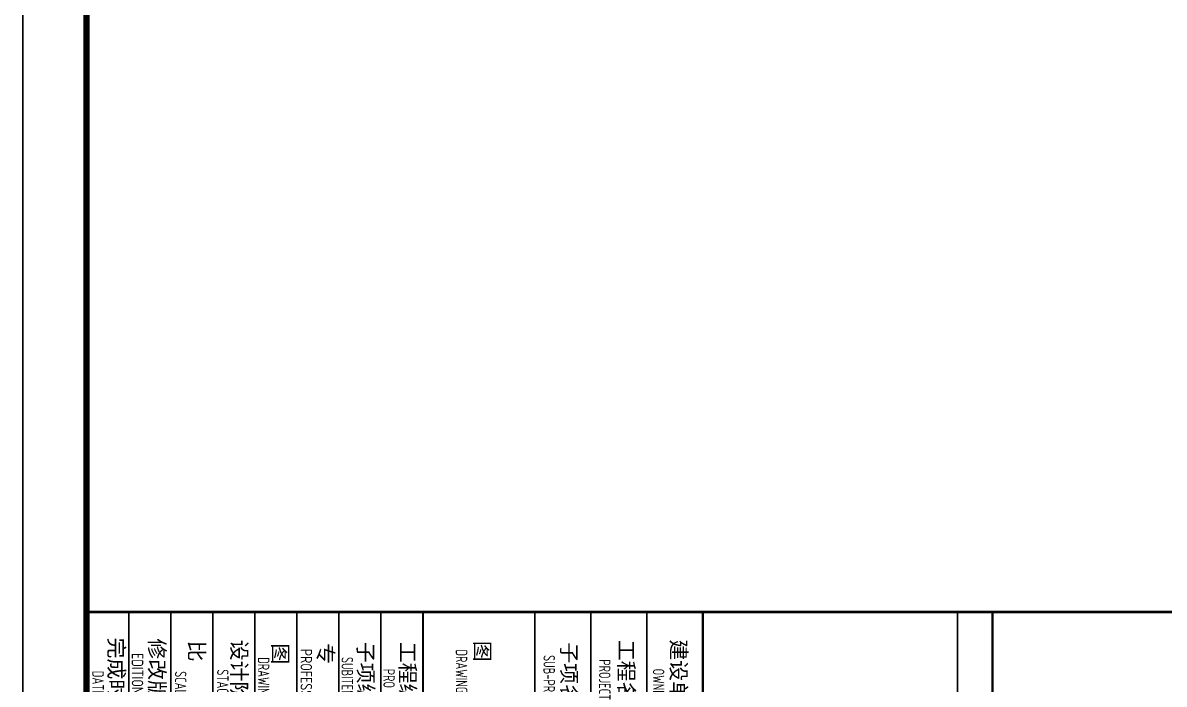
# Model space of a CAD drawing. Extents: x 14204718 to 16986381, y -1556765 to -15898.
# Drawn here: x 14849916 to 14885766, y -465061 to -444292 of the extents above; entities that cross this region are included whole.
import ezdxf

# ---------------------------------------------------------------- set-up
doc = ezdxf.new("R2010")
doc.units = 0
doc.header["$LTSCALE"] = 1000
doc.header["$MEASUREMENT"] = 0
doc.layers.add('TK', color=4, linetype='Continuous')
doc.styles.add('TSSD_REIN', font='tssdeng.shx', dxfattribs={"width": 0.7, "bigfont": 'tssdchn.shx'})
doc.styles.add('图签宋体', font='', dxfattribs={"height": 300})
doc.styles.get('图签宋体').set_extended_font_data('NSimSun')

# ---------------------------------------------------------------- blocks, each defined once
blk = doc.blocks.new('GeYuanFrame_68086672', base_point=(20.09, 4.53))
at = {"layer": 'TK'}
for p, q in [((991.09, 102.53), (1061.09, 102.53)), ((991.09, 93.73), (1061.09, 93.73)), ((991.09, 84.93), (1013.09, 84.93)), ((991.09, 84.93), (1061.09, 84.93)), ((991.09, 67.37), (1061.09, 67.37)), ((991.09, 67.33), (1061.09, 67.33)), ((991.09, 60.77), (1061.09, 60.77)), ((991.09, 54.17), (1061.09, 54.17)), ((991.09, 47.57), (1061.09, 47.57)), ((991.09, 40.97), (1061.09, 40.97)), ((991.09, 34.37), (1061.09, 34.37)), ((991.09, 27.77), (1061.09, 27.77)), ((991.09, 21.17), (1061.09, 21.17)), ((991.09, 14.53), (1061.09, 14.53))]:
    blk.add_line(p, q, dxfattribs=at)
blk.add_lwpolyline([(20.09, 4.53), (20.09, 598.53), (1071.09, 598.53), (1071.09, 4.53)], close=True, dxfattribs=at)
at = {"layer": 'TK', "const_width": 1}
blk.add_lwpolyline([(45.09, 588.53), (1061.09, 588.53), (1061.09, 14.53), (45.09, 14.53)], close=True, dxfattribs=at)
at = {"layer": 'TK'}
for points, const_width in [([(991.09, 588.53), (991.09, 14.53)], 0.4), ([(991.09, 156.83), (1061.09, 156.83)], 0.35), ([(991.09, 111.33), (1061.09, 111.33)], 0.35), ([(991.09, 67.37), (1061.09, 67.37)], 0.35)]:
    blk.add_lwpolyline(points, dxfattribs=dict(at, const_width=const_width))
blk.add_lwpolyline([(991.09, 151.33), (1061.09, 151.33)], dxfattribs=at)
at = {"layer": 'TK', "style": '图签宋体'}
for s, p in [('建设单位', (995.39, 106.33)), ('工程名称', (995.47, 98.12)), ('子项名称', (995.85, 89.14)), ('图    名', (995.63, 75.5)), ('工程编号', (995.77, 63.77)), ('子项编号', (995.77, 57.19)), ('专    业', (996.01, 50.88)), ('图    号', (996.02, 43.77)), ('设计阶段', (995.45, 37.32)), ('比    例', (995.59, 30.63)), ('修改版次', (995.24, 24.41)), ('完成时间', (995.11, 18.02))]:
    blk.add_text(s, height=2.4, dxfattribs=at).set_placement(p)
at = {"layer": 'TK', "style": 'TSSD_REIN'}
for s, width, p in [('OWNER', 0.7, (999.98, 103.48)), ('PROJECT', 0.7, (998.52, 95.02)), ('SUB-PROJECT', 0.7, (997.86, 86.3)), ('DRAWING TITLE', 0.7, (996.97, 72.53)), ('PRO N0.', 0.7, (1000.01, 61.15)), ('SUBITEM NO.', 0.7, (998.15, 54.58)), ('PROFESSIONAL', 0.8, (996.88, 48.15)), ('DRAWING NO.', 0.7, (998.19, 41.45)), ('STAGE', 0.7, (1000.09, 35.03)), ('SCALE', 0.7, (1000.38, 28.42)), ('EDITION NO.', 0.8, (997.53, 21.64)), ('DATE', 0.7, (1000.33, 15.45))]:
    blk.add_text(s, height=1.8, dxfattribs=dict(at, width=width)).set_placement(p)

msp = doc.modelspace()

# ---------------------------------------------------------------- block references
at = {"xscale": 200, "yscale": 200, "zscale": 200, "rotation": 270}
msp.add_blockref('GeYuanFrame_68086672', (14849916.4, -268594.1), dxfattribs=at)

doc.saveas('drawing.dxf')
